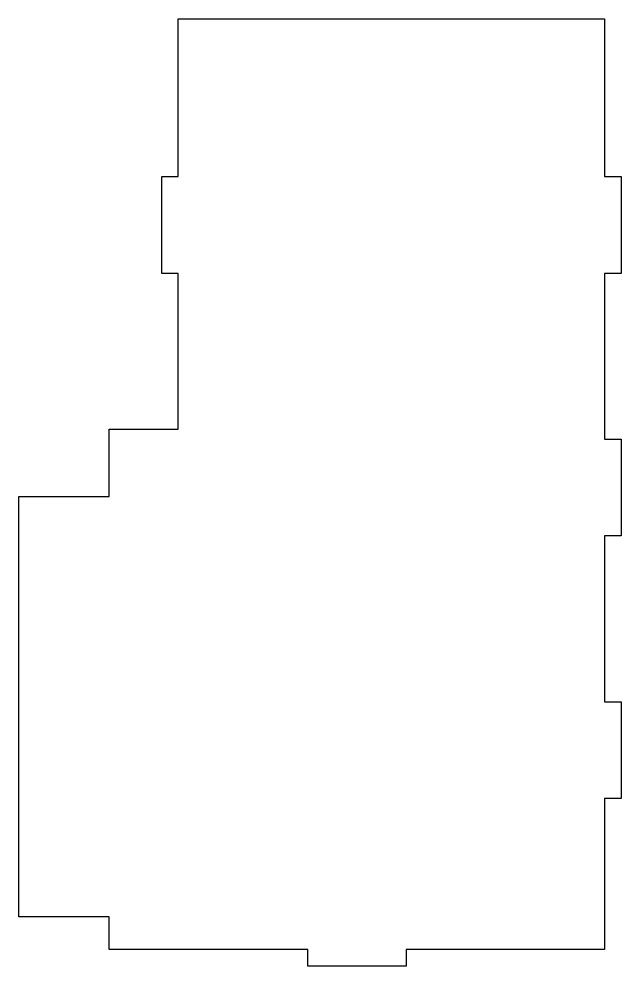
# Model space of a CAD drawing. Header units: millimetres. Extents: x -287 to -104, y 6 to 295.
import ezdxf

# ---------------------------------------------------------------- set-up
doc = ezdxf.new("R2010")
doc.units = ezdxf.units.MM
doc.layers.get('0').update_dxf_attribs({"linetype": 'CONTINUOUS'})

msp = doc.modelspace()

# ---------------------------------------------------------------- linework, layer by layer
msp.add_lwpolyline([(-103.5, 57.5), (-108.5, 57.5), (-108.5, 11.5), (-169, 11.5), (-169, 6.5), (-199, 6.5), (-199, 11.5), (-259.5, 11.5), (-259.5, 21.5), (-287, 21.5), (-287, 149.5), (-259.5, 149.5), (-259.5, 170), (-238.5, 170), (-238.5, 217.5), (-243.5, 217.5), (-243.5, 247), (-238.5, 247), (-238.5, 295), (-108.5, 295), (-108.5, 247), (-103.5, 247), (-103.5, 217.5), (-108.5, 217.5), (-108.5, 167), (-103.5, 167), (-103.5, 137.5), (-108.5, 137.5), (-108.5, 87), (-103.5, 87)], close=True)

doc.saveas('drawing.dxf')
